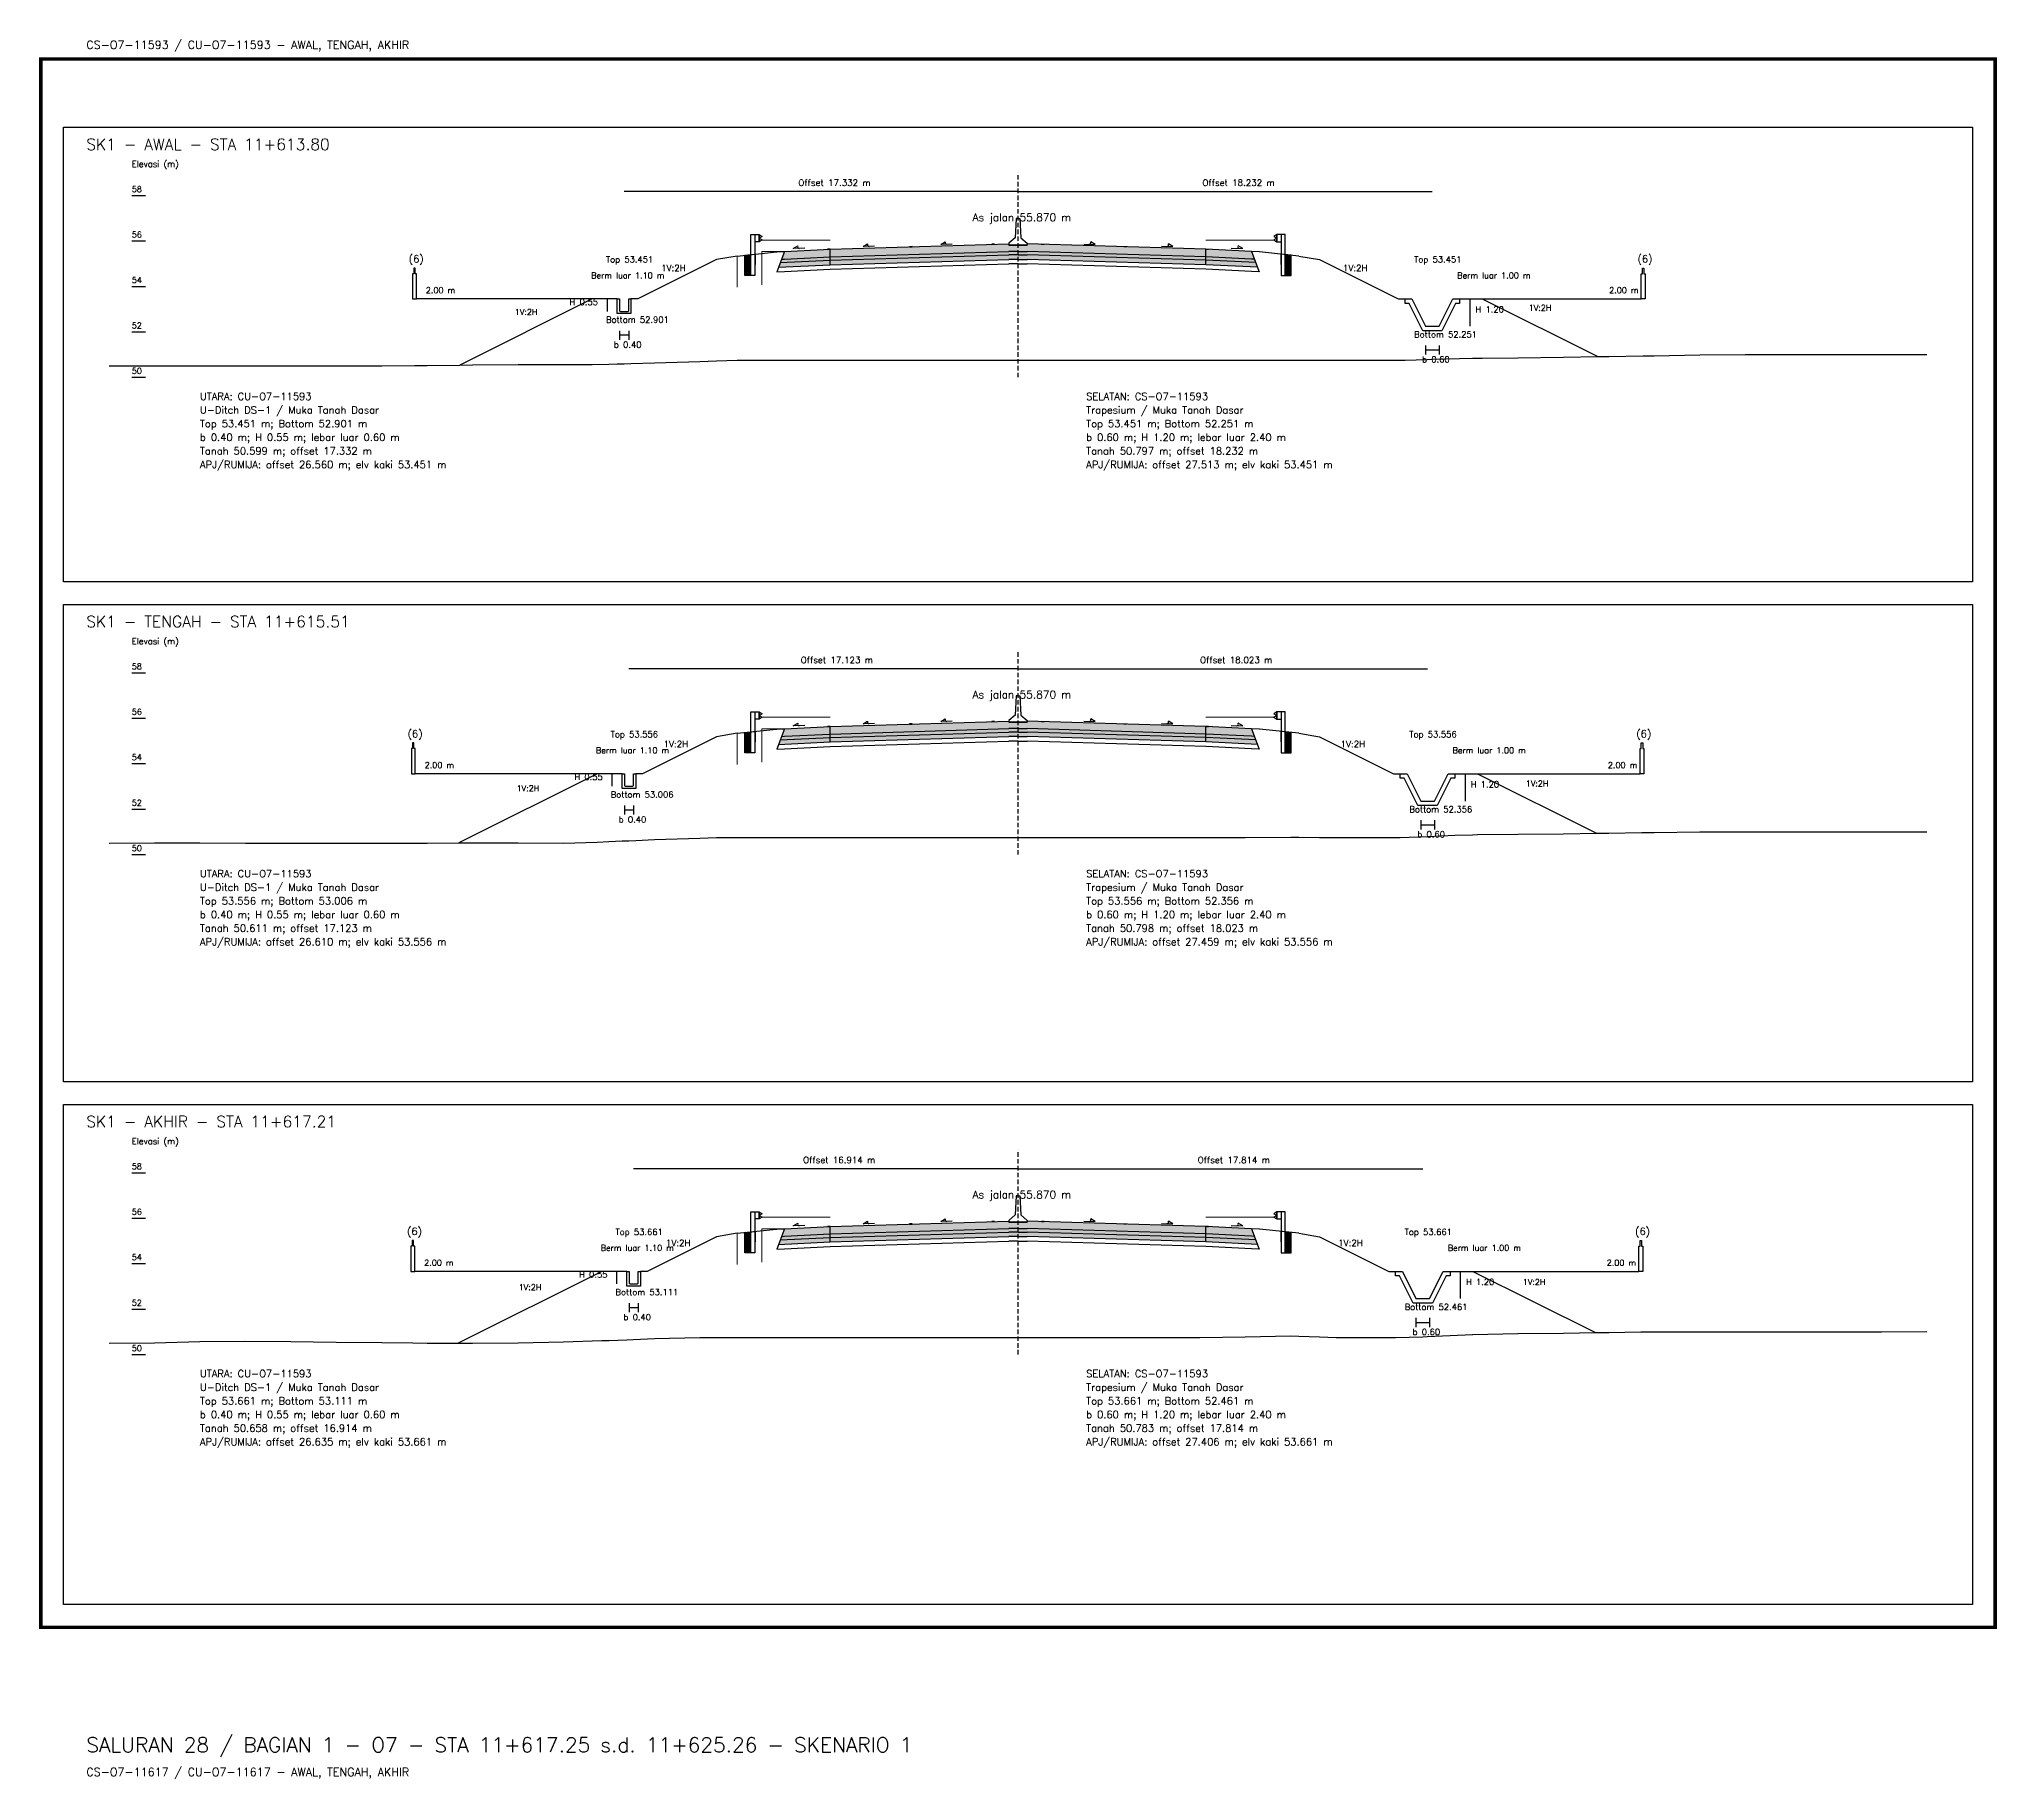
# Model space of a CAD drawing. Header units: metres. Extents: x -24715 to -24517, y 27498 to 30841.
# Drawn here: x -24710.6 to -24624.4, y 29082.4 to 29159 of the extents above; entities that cross this region are included whole.
import ezdxf

# ---------------------------------------------------------------- set-up
doc = ezdxf.new("R2010")
doc.units = ezdxf.units.M
doc.linetypes.add('PS_DASH', pattern=[0.3, 0.2, -0.1])
for name, color, linetype, lineweight in [('Dimensi', 230, 'Continuous', 20), ('GRS-ARSIR (HATCH)', 8, 'Continuous', 9), ('Guardrail', 20, 'Continuous', 30), ('HATCH - Beton ramping', 210, 'Continuous', 9), ('HATCH - LFA', 30, 'Continuous', 9), ('HATCH - Pavement', 50, 'Continuous', 9), ('Marka', 20, 'Continuous', 30), ('POT_ALL_GROUP', 2, 'Continuous', 70)]:
    doc.layers.add(name, color=color, linetype=linetype, lineweight=lineweight)
for name, color, linetype in [('POT_ALL_APJ', 2, 'Continuous'), ('POT_ALL_BORDER', 8, 'Continuous'), ('POT_ALL_CHANNEL1', 200, 'Continuous'), ('POT_ALL_DIM', 7, 'Continuous'), ('POT_ALL_GROUND', 1, 'Continuous'), ('POT_ALL_GUIDE', 8, 'Continuous'), ('POT_ALL_ROAD', 4, 'Continuous')]:
    doc.layers.add(name, color=color, linetype=linetype)
doc.styles.get("Standard").update_dxf_attribs({"font": 'simplex.shx'})

# ---------------------------------------------------------------- blocks, each defined once
blk = doc.blocks.new('JALAN_ASLI_TIPIKAL_2OKT_METER')
at = {"layer": 'Guardrail', "lineweight": 9}
h = blk.add_hatch(dxfattribs=at)
h.set_pattern_fill('JIS_LC_20', color=256, scale=0.002)
h.set_pattern_definition([(45, (-29.65569, -21.99233), (-0.02828427, 0.02828427), []), (45, (-29.65489, -21.99233), (-0.02828427, 0.02828427), [])])
h.paths.add_polyline_path([(-12.025, -1.394), (-11.753, -1.394), (-11.753, -0.471), (-12.018, -0.498)])
h = blk.add_hatch(dxfattribs=at)
h.set_pattern_fill('JIS_LC_20', color=256, scale=0.002)
h.set_pattern_definition([(45, (-29.40569, -21.99233), (-0.02828427, 0.02828427), []), (45, (-29.40489, -21.99233), (-0.02828427, 0.02828427), [])])
h.paths.add_polyline_path([(12.018, -0.498), (11.753, -0.471), (11.753, -1.394), (12.025, -1.394)])
at = {"layer": 'HATCH - Beton ramping'}
h = blk.add_hatch(dxfattribs=at)
h.set_pattern_fill('AR-CONC', color=256, scale=0.0005)
h.set_pattern_definition([(50, (-28.949556, -21.99233), (0.09109233, -0.00796954), [0.009525, -0.104775]), (355, (-28.94956, -21.99233), (-0.0176217, 0.09552842), [0.00762, -0.0838203]), (100.45144, (-28.941965, -21.992995), (0.07347062, 0.08755888), [0.008095, -0.08904512]), (46.1842, (-28.94956, -21.96693), (0.13553952, -0.02102116), [0.0142875, -0.1571625]), (96.63556, (-28.93826, -21.96868), (0.11870207, 0.12371306), [0.0121425, -0.1335678]), (351.18415, (-28.94956, -21.96693), (0.11870207, 0.12371306), [0.01143, -0.12572987]), (21, (-28.936856, -21.97328), (0.0758072, -0.0511326), [0.009525, -0.104775]), (326, (-28.93686, -21.97328), (0.03090101, 0.09209398), [0.00762, -0.08382]), (71.45144, (-28.93054, -21.97754), (0.1067082, 0.04096138), [0.008095, -0.08904497]), (37.5, (-28.949556, -21.99233), (0.001544302, 0.04227752), [0, -0.082804, 0, -0.08509, 0, -0.0841375]), (7.5, (-28.949556, -21.99233), (0.03340983, 0.05009029), [0, -0.048514, 0, -0.080899, 0, -0.0320675]), (327.5, (-28.977877, -21.99233), (0.067795298, -0.002864372), [0, -0.03175, 0, -0.09906, 0, -0.131445]), (317.5, (-28.990577, -21.99233), (0.07406459, 0.01271325), [0, -0.041275, 0, -0.065786, 0, -0.093345])])
h.paths.add_polyline_path([(-8.27, -0.566), (-10.401, -0.666), (-10.461, -0.826), (-8.27, -0.716)])
h.paths.add_polyline_path([(-0.4, -0.48), (0, -0.48), (0, -0.33), (-0.4, -0.33), (-8.27, -0.566), (-8.27, -0.716)])
h = blk.add_hatch(dxfattribs=at)
h.set_pattern_fill('AR-CONC', color=256, scale=0.0005)
h.set_pattern_definition([(50, (-28.699556, -21.99233), (0.09109233, -0.00796954), [0.009525, -0.104775]), (355, (-28.69956, -21.99233), (-0.01762171, 0.09552842), [0.00762, -0.0838203]), (100.45144, (-28.691965, -21.992995), (0.07347062, 0.08755888), [0.008095, -0.08904512]), (46.1842, (-28.69956, -21.96693), (0.13553952, -0.02102116), [0.0142875, -0.1571625]), (96.63556, (-28.68826, -21.96868), (0.11870207, 0.12371306), [0.0121425, -0.1335678]), (351.18415, (-28.69956, -21.96693), (0.11870207, 0.12371306), [0.01143, -0.12572987]), (21, (-28.686856, -21.97328), (0.0758072, -0.0511326), [0.009525, -0.104775]), (326, (-28.68686, -21.97328), (0.03090101, 0.09209398), [0.00762, -0.08382]), (71.45144, (-28.68054, -21.97754), (0.10670821, 0.04096138), [0.008095, -0.08904497]), (37.5, (-28.699556, -21.99233), (0.001544302, 0.04227752), [0, -0.082804, 0, -0.08509, 0, -0.0841375]), (7.5, (-28.699556, -21.99233), (0.03340983, 0.050090287), [0, -0.048514, 0, -0.080899, 0, -0.0320675]), (327.5, (-28.727877, -21.99233), (0.067795298, -0.002864372), [0, -0.03175, 0, -0.09906, 0, -0.131445]), (317.5, (-28.740577, -21.99233), (0.07406459, 0.012713246), [0, -0.041275, 0, -0.065786, 0, -0.093345])])
h.paths.add_polyline_path([(8.27, -0.566), (10.401, -0.666), (10.461, -0.826), (8.27, -0.716)])
h.paths.add_polyline_path([(0.4, -0.48), (0, -0.48), (0, -0.33), (0.4, -0.33), (8.27, -0.566), (8.27, -0.716)])
at = {"layer": 'HATCH - LFA'}
h = blk.add_hatch(dxfattribs=at)
h.set_pattern_fill('GRAVEL', color=256, scale=0.0075)
h.set_pattern_definition([(228.012788, (-28.812396, -21.801831), (-1.524, -1.7145), [0.0256291, -2.5372863]), (184.96974, (-28.829541, -21.820881), (2.2859999991, 0.1905000109), [0.04398035, -4.3540537]), (132.510447, (-28.873356, -21.824691), (1.9050000008, -2.0954999993), [0.0310111, -3.0701042]), (267.27369, (-28.947651, -21.872316), (0.1905000004, 3.81), [0.0400503, -3.9649828]), (292.833654, (-28.949556, -21.912321), (-0.9525, 2.286), [0.0392725, -3.8879856]), (357.27369, (-28.934316, -21.948516), (-3.81, 0.1905000004), [0.0400503, -3.9649828]), (37.69424, (-28.894311, -21.950421), (-2.4764999999, -1.9050000001), [0.0529645, -5.24348365]), (72.255328, (-28.852401, -21.918036), (1.3335000004, 4.1909999999), [0.050004, -4.95039425]), (121.429566, (-28.837161, -21.870411), (-1.5240000002, 2.4764999999), [0.040186, -3.9784159]), (175.23636, (-28.858116, -21.836121), (2.0955, -0.1905), [0.0458785, -2.2480453]), (222.397438, (-28.903836, -21.832311), (-2.2859999999, -2.0955000001), [0.05933084, -5.8737579]), (138.814075, (-28.759056, -21.874221), (-1.3335, 1.143), [0.0202503, -2.0047924]), (171.469234, (-28.774296, -21.860886), (2.4765, -0.3809999996), [0.03852615, -3.8140979]), (225, (-28.8124, -21.85517), (0, -0.1905), [0.0269407, -0.242467]), (203.19859, (-28.82573, -21.832311), (0.9525, 0.381), [0.0145081, -1.4362967]), (291.80141, (-28.839066, -21.838026), (-0.1905, 0.5715), [0.0205174, -1.0053565]), (30.96376, (-28.831446, -21.857076), (0.5715, 0.381), [0.033324, -1.0774724]), (161.56505, (-28.80287, -21.83993), (0.381, -0.1905), [0.0240965, -0.5783174]), (16.38954, (-28.949556, -21.838026), (1.905, 0.5715), [0.0337566, -3.341912]), (70.346176, (-28.917171, -21.828501), (-0.762, -2.0955), [0.0283199, -2.8036662]), (293.19859, (-28.80287, -21.801831), (-0.381, 0.9525), [0.029016, -1.4217888]), (343.61046, (-28.791441, -21.828501), (-1.905, 0.5715), [0.0337566, -3.341912]), (339.443955, (-28.949556, -21.956136), (-0.9525, 0.381), [0.0325526, -1.5950801]), (294.77514, (-28.919076, -21.967566), (-0.952500001, 2.0954999995), [0.0272754, -2.7002695]), (66.80141, (-28.800966, -21.992331), (0.381, 0.9525), [0.029016, -1.4217888]), (17.354025, (-28.789536, -21.965661), (-2.4765, -0.762), [0.0319337, -3.1614282]), (69.443955, (-28.89431, -21.992331), (-0.381, -0.9525), [0.0162763, -1.6113564]), (101.30993, (-28.812396, -21.99233), (-0.1905, 0.762), [0.0097136, -0.9616496]), (165.96376, (-28.8143, -21.982806), (0.5715, -0.1905), [0.0392725, -0.7461791]), (186.009006, (-28.852401, -21.973281), (1.905, 0.1905), [0.036395, -3.6031024]), (303.69007, (-28.831446, -21.87422), (-0.1905, 0.381), [0.0274743, -0.6593832]), (353.157227, (-28.816206, -21.897081), (3.2385, -0.3809999998), [0.0479668, -4.7487007]), (60.945396, (-28.76858, -21.902796), (-0.762, -1.3335), [0.0196131, -1.9417044]), (90, (-28.75906, -21.88565), (-0.1905, 0.1905), [0.01143, -0.17907]), (120.256437, (-28.856211, -21.967566), (0.762, -1.3335), [0.026465, -2.6200456]), (48.012787, (-28.869546, -21.944706), (1.524, 1.7145), [0.0512582, -2.5116572]), (0, (-28.83526, -21.9066), (0.1905, 0.1905), [0.04953, -0.14097]), (325.304846, (-28.785726, -21.906606), (1.9050000007, -1.333499999), [0.0301207, -2.9819488]), (254.0546, (-28.76096, -21.92375), (-0.1905, -0.762), [0.0277372, -1.3591238]), (207.645975, (-28.768581, -21.950421), (-3.6195000001, -1.9049999997), [0.0451609, -4.4709348]), (175.426079, (-28.808586, -21.971376), (-2.4765, 0.1905), [0.0477772, -4.7299385])])
h.paths.add_polyline_path([(-8.27, -0.716), (-10.461, -0.826), (-10.54, -1.03), (-8.27, -0.916)])
h.paths.add_polyline_path([(-0.4, -0.68), (0, -0.68), (0, -0.48), (-0.4, -0.48), (-8.27, -0.716), (-8.27, -0.916)])
h = blk.add_hatch(dxfattribs=at)
h.set_pattern_fill('GRAVEL', color=256, scale=0.0075)
h.set_pattern_definition([(228.012788, (-28.562396, -21.801831), (-1.524, -1.7145), [0.0256291, -2.5372863]), (184.96974, (-28.579541, -21.820881), (2.2859999991, 0.1905000109), [0.04398035, -4.3540537]), (132.510447, (-28.623356, -21.824691), (1.9050000008, -2.0954999993), [0.0310111, -3.0701042]), (267.27369, (-28.697651, -21.872316), (0.1905000004, 3.81), [0.04005034, -3.9649828]), (292.833654, (-28.699556, -21.912321), (-0.9525, 2.286), [0.0392725, -3.8879856]), (357.27369, (-28.684316, -21.948516), (-3.81, 0.1905000004), [0.04005034, -3.9649828]), (37.69424, (-28.644311, -21.950421), (-2.4764999999, -1.9050000001), [0.0529645, -5.24348365]), (72.255328, (-28.602401, -21.918036), (1.3335000004, 4.1909999999), [0.050004, -4.95039425]), (121.429566, (-28.587161, -21.870411), (-1.5240000002, 2.4764999999), [0.040186, -3.9784159]), (175.23636, (-28.608116, -21.836121), (2.0955, -0.1905000003), [0.0458785, -2.2480453]), (222.397438, (-28.653836, -21.832311), (-2.2859999999, -2.0955000001), [0.05933084, -5.87375794]), (138.814075, (-28.509056, -21.874221), (-1.3335, 1.143), [0.02025034, -2.0047924]), (171.469234, (-28.524296, -21.860886), (2.4765, -0.3809999996), [0.03852615, -3.8140979]), (225, (-28.5624, -21.85517), (0, -0.1905), [0.0269407, -0.242467]), (203.19859, (-28.57573, -21.832311), (0.9525, 0.381), [0.0145081, -1.4362967]), (291.80141, (-28.589066, -21.838026), (-0.1905, 0.5715), [0.0205174, -1.0053565]), (30.96376, (-28.581446, -21.857076), (0.5715, 0.381), [0.033324, -1.0774724]), (161.56505, (-28.55287, -21.83993), (0.381, -0.1905), [0.0240965, -0.57831736]), (16.38954, (-28.699556, -21.838026), (1.905, 0.5715), [0.0337566, -3.341912]), (70.346176, (-28.667171, -21.828501), (-0.762, -2.0955), [0.0283199, -2.8036662]), (293.19859, (-28.55287, -21.801831), (-0.381, 0.9525), [0.029016, -1.4217888]), (343.61046, (-28.541441, -21.828501), (-1.905, 0.5714999999), [0.0337566, -3.341912]), (339.443955, (-28.699556, -21.956136), (-0.9525, 0.381), [0.03255264, -1.5950801]), (294.77514, (-28.669076, -21.967566), (-0.952500001, 2.0954999995), [0.0272754, -2.7002695]), (66.80141, (-28.550966, -21.992331), (0.381, 0.9525), [0.029016, -1.4217888]), (17.354025, (-28.539536, -21.965661), (-2.4765, -0.7620000002), [0.0319337, -3.1614282]), (69.443955, (-28.64431, -21.992331), (-0.381, -0.9525), [0.0162763, -1.6113564]), (101.30993, (-28.562396, -21.99233), (-0.1905, 0.762), [0.0097136, -0.9616496]), (165.96376, (-28.5643, -21.982806), (0.5715, -0.1905), [0.0392725, -0.7461791]), (186.009006, (-28.602401, -21.973281), (1.905, 0.1905), [0.036395, -3.6031024]), (303.69007, (-28.581446, -21.87422), (-0.1905, 0.381), [0.0274743, -0.6593832]), (353.157227, (-28.566206, -21.897081), (3.2385, -0.3809999998), [0.04796676, -4.7487007]), (60.945396, (-28.51858, -21.902796), (-0.762, -1.3335), [0.0196131, -1.9417044]), (90, (-28.50906, -21.88565), (-0.1905, 0.1905), [0.01143, -0.17907]), (120.256437, (-28.606211, -21.967566), (0.762, -1.3335), [0.026465, -2.62004556]), (48.012787, (-28.619546, -21.944706), (1.524, 1.7145), [0.0512582, -2.5116572]), (0, (-28.58526, -21.9066), (0.1905, 0.1905), [0.04953, -0.14097]), (325.304846, (-28.535726, -21.906606), (1.9050000007, -1.333499999), [0.0301207, -2.98194875]), (254.054604, (-28.51096, -21.92375), (-0.1905, -0.762), [0.0277372, -1.35912375]), (207.645975, (-28.518581, -21.950421), (-3.6195000001, -1.9049999997), [0.0451609, -4.4709348]), (175.426079, (-28.558586, -21.971376), (-2.4765, 0.1905), [0.0477772, -4.7299385])])
h.paths.add_polyline_path([(8.27, -0.716), (10.461, -0.826), (10.54, -1.03), (8.27, -0.916)])
h.paths.add_polyline_path([(0.4, -0.68), (0, -0.68), (0, -0.48), (0.4, -0.48), (8.27, -0.716), (8.27, -0.916)])
at = {"layer": 'HATCH - Pavement'}
h = blk.add_hatch(dxfattribs=at)
h.set_pattern_fill('AR-CONC', color=256, scale=0.001)
h.set_pattern_definition([(50, (-89.43046, -52.62889), (0.18218467, -0.01593909), [0.01905, -0.20955]), (355, (-89.43046, -52.6289), (-0.03524342, 0.19105685), [0.01524, -0.1676406]), (100.45144, (-89.41528, -52.63022), (0.14694125, 0.17511775), [0.01619, -0.17809024]), (46.1842, (-89.43046, -52.5781), (0.27107904, -0.04204233), [0.028575, -0.314325]), (96.63556, (-89.40787, -52.5816), (0.23740413, 0.2474261), [0.024285, -0.2671356]), (351.18415, (-89.43046, -52.5781), (0.2374041, 0.2474261), [0.02286, -0.2514597]), (21, (-89.40506, -52.59079), (0.1516144, -0.1022652), [0.01905, -0.20955]), (326, (-89.40506, -52.5908), (0.06180203, 0.18418797), [0.01524, -0.16764]), (71.45144, (-89.39243, -52.59931), (0.21341642, 0.08192277), [0.01619, -0.17808994]), (37.5, (-89.43046, -52.62889), (0.003088603, 0.08455504), [0, -0.165608, 0, -0.17018, 0, -0.168275]), (7.5, (-89.43046, -52.62889), (0.06681966, 0.100180575), [0, -0.097028, 0, -0.161798, 0, -0.064135]), (327.5, (-89.4871, -52.62889), (0.135590595, -0.005728744), [0, -0.0635, 0, -0.19812, 0, -0.26289]), (317.5, (-89.5125, -52.62889), (0.14812918, 0.02542649), [0, -0.08255, 0, -0.131572, 0, -0.18669])])
h.paths.add_polyline_path([(-8.27, -0.236), (-10.27, -0.336), (-10.401, -0.673), (-10.27, -0.666), (-8.27, -0.566)])
h.paths.add_polyline_path([(-0.4, -0.33), (0, -0.33), (0, 0), (-0.4, 0), (-8.27, -0.236), (-8.27, -0.566)])
h = blk.add_hatch(dxfattribs=at)
h.set_pattern_fill('AR-CONC', color=256, scale=0.001)
h.set_pattern_definition([(50, (-89.18046, -52.62889), (0.18218467, -0.01593909), [0.01905, -0.20955]), (355, (-89.18046, -52.6289), (-0.03524342, 0.19105685), [0.01524, -0.16764058]), (100.45144, (-89.16528, -52.63022), (0.14694125, 0.17511775), [0.01619, -0.17809024]), (46.1842, (-89.18046, -52.5781), (0.27107904, -0.04204233), [0.028575, -0.314325]), (96.63556, (-89.15787, -52.5816), (0.23740413, 0.2474261), [0.024285, -0.2671356]), (351.18415, (-89.18046, -52.5781), (0.2374041, 0.2474261), [0.02286, -0.2514597]), (21, (-89.15506, -52.59079), (0.1516144, -0.1022652), [0.01905, -0.20955]), (326, (-89.15506, -52.5908), (0.06180203, 0.18418797), [0.01524, -0.16764]), (71.45144, (-89.14243, -52.59931), (0.21341642, 0.08192277), [0.01619, -0.17808994]), (37.5, (-89.18046, -52.62889), (0.003088603, 0.08455504), [0, -0.165608, 0, -0.17018, 0, -0.168275]), (7.5, (-89.18046, -52.62889), (0.06681966, 0.100180575), [0, -0.097028, 0, -0.161798, 0, -0.064135]), (327.5, (-89.2371, -52.62889), (0.135590595, -0.005728744), [0, -0.0635, 0, -0.19812, 0, -0.26289]), (317.5, (-89.2625, -52.62889), (0.14812918, 0.02542649), [0, -0.08255, 0, -0.131572, 0, -0.18669])])
h.paths.add_polyline_path([(8.27, -0.236), (10.27, -0.336), (10.401, -0.673), (10.27, -0.666), (8.27, -0.566)])
h.paths.add_polyline_path([(0.4, -0.33), (0, -0.33), (0, 0), (0.4, 0), (8.27, -0.236), (8.27, -0.566)])
at = {"layer": 'Marka'}
h = blk.add_hatch(color=256, dxfattribs=at)
h.dxf.hatch_style = 1
h.paths.add_polyline_path([(-8.27, -0.23), (-8.39, -0.236), (-8.39, -0.242), (-8.27, -0.236)])
h.paths.add_polyline_path([(-4.65, -0.122), (-4.77, -0.125), (-4.77, -0.131), (-4.65, -0.128)])
h.paths.add_polyline_path([(-1.03, -0.019), (-1.03, -0.013), (-1.15, -0.017), (-1.15, -0.023)])
h = blk.add_hatch(color=256, dxfattribs=at)
h.dxf.hatch_style = 1
h.paths.add_polyline_path([(8.27, -0.23), (8.39, -0.236), (8.39, -0.242), (8.27, -0.236)])
h.paths.add_polyline_path([(4.65, -0.122), (4.77, -0.125), (4.77, -0.131), (4.65, -0.128)])
h.paths.add_polyline_path([(1.03, -0.019), (1.03, -0.013), (1.15, -0.017), (1.15, -0.023)])
for p, q in [((-8.27, -0.236), (-0.4, 0)), ((8.27, -0.236), (0.4, 0)), ((-12.353, -0.533), (-10.622, -0.354)), ((-10.27, -0.336), (-10.62, -1.234)), ((-10.62, -0.354), (-10.27, -0.336)), ((-10.461, -0.826), (-8.27, -0.716)), ((-10.401, -0.673), (-10.27, -0.666)), ((-10.27, -0.336), (-8.27, -0.236)), ((-10.27, -0.666), (-8.27, -0.566)), ((-8.27, -0.916), (-8.27, -0.236)), ((-8.27, -0.566), (-0.4, -0.33)), ((-8.27, -0.716), (-0.4, -0.48)), ((-8.27, -0.916), (-0.4, -0.68)), ((0, -0.05), (-0.4, -0.05)), ((0, -0.33), (-0.4, -0.33)), ((0, -0.48), (-0.4, -0.48)), ((0, -0.68), (-0.4, -0.68)), ((0, -0.05), (0.4, -0.05)), ((0, -0.33), (0.4, -0.33)), ((0, -0.48), (0.4, -0.48)), ((0, -0.68), (0.4, -0.68)), ((8.27, -0.566), (0.4, -0.33)), ((8.27, -0.716), (0.4, -0.48)), ((8.27, -0.916), (0.4, -0.68)), ((8.27, -0.916), (8.27, -0.236)), ((10.27, -0.336), (8.27, -0.236)), ((10.27, -0.666), (8.27, -0.566)), ((10.461, -0.826), (8.27, -0.716)), ((10.27, -0.336), (10.62, -1.234)), ((10.62, -0.354), (10.27, -0.336)), ((10.401, -0.673), (10.27, -0.666)), ((12.353, -0.533), (10.622, -0.354)), ((-10.62, -1.234), (-10.27, -1.216)), ((-10.54, -1.03), (-8.27, -0.916)), ((-10.27, -1.216), (-8.27, -1.116)), ((-8.27, -1.116), (-0.4, -0.88)), ((0, -0.88), (-0.4, -0.88)), ((0, -0.88), (0.4, -0.88)), ((8.27, -1.116), (0.4, -0.88)), ((10.54, -1.03), (8.27, -0.916)), ((10.27, -1.216), (8.27, -1.116)), ((10.62, -1.234), (10.27, -1.216))]:
    blk.add_line(p, q)
for points in [[(0, 1.11), (-0.075, 1.11), (-0.125, 0.27), (-0.4, 0.03), (-0.4, -0.05), (0, -0.05)], [(0, 1.11), (0.075, 1.11), (0.125, 0.27), (0.4, 0.03), (0.4, -0.05), (0, -0.05)], [(-6.818, -0.116), (-6.616, 0)], [(-3.401, -0.02), (-3.199, 0.096)], [(3.401, -0.02), (3.199, 0.096)], [(6.818, -0.116), (6.616, 0)], [(-9.887, -0.208), (-9.686, -0.092)], [(-9.387, -0.193), (-9.887, -0.208)], [(-6.318, -0.101), (-6.818, -0.116)], [(-2.901, -0.005), (-3.401, -0.02)], [(2.901, -0.005), (3.401, -0.02)], [(6.318, -0.101), (6.818, -0.116)], [(9.387, -0.193), (9.887, -0.208)], [(9.887, -0.208), (9.686, -0.092)]]:
    blk.add_lwpolyline(points)
for centre, start, end in [((-6.556, -0.037), 148.28164, 271.71836), ((-3.139, 0.059), 148.28164, 271.71836), ((3.139, 0.059), 268.28164, 31.71836), ((6.556, -0.037), 268.28164, 31.71836), ((-9.625, -0.129), 148.28164, 271.71836), ((9.625, -0.129), 268.28164, 31.71836)]:
    blk.add_arc(centre, 0.0711, start, end)
at = {"layer": 'Dimensi'}
for p, q in [((-8.27, 0.168), (-11.27, 0.168)), ((8.27, 0.168), (11.27, 0.168))]:
    blk.add_line(p, q, dxfattribs=at)
at = {"layer": 'GRS-ARSIR (HATCH)'}
for p, q in [((-12.353, -0.533), (-12.353, -1.909)), ((-11.27, -0.336), (-11.27, -1.803)), ((-10.27, -0.336), (-11.27, -0.336))]:
    blk.add_line(p, q, dxfattribs=at)
at = {"layer": 'Guardrail'}
for points in [[(-11.753, -1.394), (-11.753, 0.406), (-11.575, 0.406), (-11.575, -1.394), (-11.753, -1.394)], [(-11.575, 0.406), (-11.397, 0.406), (-11.397, 0.094), (-11.575, 0.094)], [(-11.397, 0.25), (-11.397, 0.406), (-11.262, 0.328), (-11.397, 0.25)], [(-11.397, 0.094), (-11.397, 0.25), (-11.262, 0.172), (-11.397, 0.094)], [(11.397, 0.25), (11.397, 0.406), (11.262, 0.328), (11.397, 0.25)], [(11.397, 0.094), (11.397, 0.25), (11.262, 0.172), (11.397, 0.094)], [(11.575, 0.406), (11.397, 0.406), (11.397, 0.094), (11.575, 0.094)], [(11.753, -1.394), (11.753, 0.406), (11.575, 0.406), (11.575, -1.394), (11.753, -1.394)], [(-11.575, -1.394), (-12.025, -1.394), (-12.018, -0.498), (-11.568, -0.453), (-11.575, -1.394)], [(11.575, -1.394), (12.025, -1.394), (12.018, -0.498), (11.568, -0.453), (11.575, -1.394)]]:
    blk.add_lwpolyline(points, dxfattribs=at)
at = {"layer": 'Marka'}
for points in [[(-8.39, -0.242), (-8.27, -0.236), (-8.27, -0.23), (-8.39, -0.236), (-8.39, -0.242)], [(8.39, -0.242), (8.27, -0.236), (8.27, -0.23), (8.39, -0.236), (8.39, -0.242)]]:
    blk.add_lwpolyline(points, dxfattribs=at)
for points in [[(-4.65, -0.122), (-4.77, -0.125), (-4.77, -0.131), (-4.65, -0.128)], [(-1.03, -0.013), (-1.15, -0.017), (-1.15, -0.023), (-1.03, -0.019)], [(1.03, -0.013), (1.15, -0.017), (1.15, -0.023), (1.03, -0.019)], [(4.65, -0.122), (4.77, -0.125), (4.77, -0.131), (4.65, -0.128)]]:
    blk.add_lwpolyline(points, close=True, dxfattribs=at)

msp = doc.modelspace()

# ---------------------------------------------------------------- linework, layer by layer
at = {"layer": 'POT_ALL_APJ', "linetype": 'Continuous'}
for points in [[(-24694.16657, 29148.65813), (-24694.16657, 29147.55372), (-24693.99657, 29147.55372), (-24693.99657, 29148.65813), (-24694.05157, 29148.65813), (-24694.05157, 29148.90813), (-24694.08157, 29148.90813), (-24694.11157, 29148.90813), (-24694.11157, 29148.65813), (-24694.16657, 29148.65813)], [(-24639.92353, 29148.65813), (-24639.92353, 29147.55372), (-24640.09353, 29147.55372), (-24640.09353, 29148.65813), (-24640.03853, 29148.65813), (-24640.03853, 29148.90813), (-24640.00853, 29148.90813), (-24639.97853, 29148.90813), (-24639.97853, 29148.65813), (-24639.92353, 29148.65813)], [(-24686.25356, 29147.55372), (-24693.99657, 29147.55372)], [(-24647.08873, 29147.55372), (-24640.09353, 29147.55372)], [(-24694.21626, 29127.7628), (-24694.21626, 29126.65839), (-24694.04626, 29126.65839), (-24694.04626, 29127.7628), (-24694.10126, 29127.7628), (-24694.10126, 29128.0128), (-24694.13126, 29128.0128), (-24694.16126, 29128.0128), (-24694.16126, 29127.7628), (-24694.21626, 29127.7628)], [(-24639.97687, 29127.7628), (-24639.97687, 29126.65839), (-24640.14687, 29126.65839), (-24640.14687, 29127.7628), (-24640.09187, 29127.7628), (-24640.09187, 29128.0128), (-24640.06187, 29128.0128), (-24640.03187, 29128.0128), (-24640.03187, 29127.7628), (-24639.97687, 29127.7628)], [(-24686.04422, 29126.65839), (-24694.04626, 29126.65839)], [(-24647.29807, 29126.65839), (-24640.14687, 29126.65839)], [(-24694.24129, 29105.86747), (-24694.24129, 29104.76306), (-24694.07129, 29104.76306), (-24694.07129, 29105.86747), (-24694.12629, 29105.86747), (-24694.12629, 29106.11747), (-24694.15629, 29106.11747), (-24694.18629, 29106.11747), (-24694.18629, 29105.86747), (-24694.24129, 29105.86747)], [(-24640.02996, 29105.86747), (-24640.02996, 29104.76306), (-24640.19996, 29104.76306), (-24640.19996, 29105.86747), (-24640.14496, 29105.86747), (-24640.14496, 29106.11747), (-24640.11496, 29106.11747), (-24640.08496, 29106.11747), (-24640.08496, 29105.86747), (-24640.02996, 29105.86747)], [(-24685.83488, 29104.76306), (-24694.07129, 29104.76306)], [(-24647.50742, 29104.76306), (-24640.19996, 29104.76306)]]:
    msp.add_lwpolyline(points, dxfattribs=at)
at = {"layer": 'POT_ALL_BORDER', "linetype": 'Continuous'}
for points in [[(-24709.52115, 29155.10229), (-24625.52115, 29155.10229), (-24625.52115, 29135.10229), (-24709.52115, 29135.10229), (-24709.52115, 29155.10229)], [(-24709.52115, 29134.10229), (-24625.52115, 29134.10229), (-24625.52115, 29113.10229), (-24709.52115, 29113.10229), (-24709.52115, 29134.10229)], [(-24709.52115, 29112.10229), (-24625.52115, 29112.10229), (-24625.52115, 29090.10229), (-24709.52115, 29090.10229), (-24709.52115, 29112.10229)]]:
    msp.add_lwpolyline(points, dxfattribs=at)
at = {"layer": 'POT_ALL_CHANNEL1', "linetype": 'Continuous'}
for points in [[(-24684.65356, 29147.55372), (-24684.55356, 29147.55372), (-24684.55356, 29146.90372), (-24685.15356, 29146.90372), (-24685.15356, 29147.55372), (-24685.05356, 29147.55372), (-24685.05356, 29147.03372), (-24685.02356, 29147.00372), (-24684.68356, 29147.00372), (-24684.65356, 29147.03372), (-24684.65356, 29147.55372)], [(-24650.48873, 29147.55372), (-24650.18873, 29147.55372), (-24649.58873, 29146.35372), (-24648.98873, 29146.35372), (-24648.38873, 29147.55372), (-24648.08873, 29147.55372), (-24648.08873, 29147.35372), (-24648.26513, 29147.35372), (-24648.86513, 29146.15372), (-24649.71234, 29146.15372), (-24650.31234, 29147.35372), (-24650.48873, 29147.35372), (-24650.48873, 29147.55372)], [(-24684.44422, 29126.65839), (-24684.34422, 29126.65839), (-24684.34422, 29126.00839), (-24684.94422, 29126.00839), (-24684.94422, 29126.65839), (-24684.84422, 29126.65839), (-24684.84422, 29126.13839), (-24684.81422, 29126.10839), (-24684.47422, 29126.10839), (-24684.44422, 29126.13839), (-24684.44422, 29126.65839)], [(-24650.69807, 29126.65839), (-24650.39807, 29126.65839), (-24649.79807, 29125.45839), (-24649.19807, 29125.45839), (-24648.59807, 29126.65839), (-24648.29807, 29126.65839), (-24648.29807, 29126.45839), (-24648.47447, 29126.45839), (-24649.07447, 29125.25839), (-24649.92168, 29125.25839), (-24650.52168, 29126.45839), (-24650.69807, 29126.45839), (-24650.69807, 29126.65839)], [(-24684.23488, 29104.76306), (-24684.13488, 29104.76306), (-24684.13488, 29104.11306), (-24684.73488, 29104.11306), (-24684.73488, 29104.76306), (-24684.63488, 29104.76306), (-24684.63488, 29104.24306), (-24684.60488, 29104.21306), (-24684.26488, 29104.21306), (-24684.23488, 29104.24306), (-24684.23488, 29104.76306)], [(-24650.90742, 29104.76306), (-24650.60742, 29104.76306), (-24650.00742, 29103.56306), (-24649.40742, 29103.56306), (-24648.80742, 29104.76306), (-24648.50742, 29104.76306), (-24648.50742, 29104.56306), (-24648.68381, 29104.56306), (-24649.28381, 29103.36306), (-24650.13102, 29103.36306), (-24650.73102, 29104.56306), (-24650.90742, 29104.56306), (-24650.90742, 29104.76306)]]:
    msp.add_lwpolyline(points, dxfattribs=at)
at = {"layer": 'POT_ALL_DIM', "linetype": 'Continuous'}
for points in [[(-24667.52115, 29152.27229), (-24684.85356, 29152.27229)], [(-24667.52115, 29152.27229), (-24649.28873, 29152.27229)], [(-24685.60356, 29147.55372), (-24685.60356, 29147.00372)], [(-24647.63873, 29147.55372), (-24647.63873, 29146.35372)], [(-24685.05356, 29146.15372), (-24685.05356, 29145.75372)], [(-24684.65356, 29145.95372), (-24685.05356, 29145.95372)], [(-24684.65356, 29146.15372), (-24684.65356, 29145.75372)], [(-24649.58873, 29145.50372), (-24649.58873, 29145.10372)], [(-24648.98873, 29145.50372), (-24648.98873, 29145.10372)], [(-24649.58873, 29145.30372), (-24648.98873, 29145.30372)], [(-24667.52115, 29131.27229), (-24684.64422, 29131.27229)], [(-24667.52115, 29131.27229), (-24649.49807, 29131.27229)], [(-24685.39422, 29126.65839), (-24685.39422, 29126.10839)], [(-24647.84807, 29126.65839), (-24647.84807, 29125.45839)], [(-24684.84422, 29125.25839), (-24684.84422, 29124.85839)], [(-24684.44422, 29125.05839), (-24684.84422, 29125.05839)], [(-24684.44422, 29125.25839), (-24684.44422, 29124.85839)], [(-24649.79807, 29124.60839), (-24649.79807, 29124.20839)], [(-24649.79807, 29124.40839), (-24649.19807, 29124.40839)], [(-24649.19807, 29124.60839), (-24649.19807, 29124.20839)], [(-24667.52115, 29109.27229), (-24684.43488, 29109.27229)], [(-24667.52115, 29109.27229), (-24649.70742, 29109.27229)], [(-24685.18488, 29104.76306), (-24685.18488, 29104.21306)], [(-24648.05742, 29104.76306), (-24648.05742, 29103.56306)], [(-24684.63488, 29103.36306), (-24684.63488, 29102.96306)], [(-24684.23488, 29103.36306), (-24684.23488, 29102.96306)], [(-24684.23488, 29103.16306), (-24684.63488, 29103.16306)], [(-24650.00742, 29102.71306), (-24650.00742, 29102.31306)], [(-24650.00742, 29102.51306), (-24649.40742, 29102.51306)], [(-24649.40742, 29102.71306), (-24649.40742, 29102.31306)]]:
    msp.add_lwpolyline(points, dxfattribs=at)
at = {"layer": 'POT_ALL_GROUND', "linetype": 'Continuous'}
for points in [[(-24707.52115, 29144.6023), (-24705.52115, 29144.60231), (-24703.52115, 29144.60237), (-24701.52115, 29144.60243), (-24699.52115, 29144.60246), (-24697.52115, 29144.60243), (-24695.52115, 29144.60582), (-24694.08157, 29144.61639), (-24693.52115, 29144.62278), (-24692.08157, 29144.63967), (-24691.52115, 29144.64625), (-24689.52115, 29144.66548), (-24687.52115, 29144.66578), (-24686.25356, 29144.67061), (-24685.52115, 29144.68644), (-24685.15356, 29144.69488), (-24684.85356, 29144.70177), (-24684.55356, 29144.70865), (-24683.52115, 29144.73236), (-24681.52115, 29144.79648), (-24680.79106, 29144.82156), (-24679.87442, 29144.85192), (-24679.52115, 29144.85187), (-24677.52115, 29144.85187), (-24675.52115, 29144.85183), (-24673.52115, 29144.85176), (-24671.52115, 29144.85166), (-24669.52115, 29144.85162), (-24667.52115, 29144.85167), (-24665.52115, 29144.85173), (-24663.52115, 29144.85185), (-24661.52115, 29144.85219), (-24659.52115, 29144.85266), (-24657.52115, 29144.85294), (-24655.52115, 29144.85295), (-24655.16787, 29144.8529), (-24654.25123, 29144.85283), (-24653.52115, 29144.85278), (-24651.52115, 29144.85265), (-24650.48873, 29144.8555), (-24649.52115, 29144.89046), (-24649.28873, 29144.8995), (-24648.08873, 29144.93638), (-24647.52115, 29144.94212), (-24647.08873, 29144.94523), (-24645.52115, 29144.9633), (-24643.52115, 29144.99198), (-24642.00853, 29145.01366), (-24641.52115, 29145.02065), (-24640.00853, 29145.04234), (-24639.52115, 29145.04932), (-24637.52115, 29145.08766), (-24635.52115, 29145.10225), (-24633.52115, 29145.10223), (-24631.52115, 29145.10226), (-24629.52115, 29145.1022), (-24627.52115, 29145.10213)], [(-24707.52115, 29123.60229), (-24705.52115, 29123.62199), (-24703.52115, 29123.6243), (-24701.52115, 29123.61011), (-24699.52115, 29123.60242), (-24697.52115, 29123.60241), (-24695.52115, 29123.60237), (-24694.13126, 29123.60235), (-24693.52115, 29123.60234), (-24692.13126, 29123.61482), (-24691.52115, 29123.62197), (-24689.52115, 29123.61599), (-24687.52115, 29123.60568), (-24686.04422, 29123.64831), (-24685.52115, 29123.67242), (-24684.94422, 29123.69901), (-24684.64422, 29123.71284), (-24684.34422, 29123.72667), (-24683.52115, 29123.76461), (-24681.52115, 29123.82974), (-24680.79106, 29123.8507), (-24679.87442, 29123.85202), (-24679.52115, 29123.85201), (-24677.52115, 29123.852), (-24675.52115, 29123.85197), (-24673.52115, 29123.85189), (-24671.52115, 29123.85181), (-24669.52115, 29123.85182), (-24667.52115, 29123.85185), (-24665.52115, 29123.85186), (-24663.52115, 29123.85189), (-24661.52115, 29123.85213), (-24659.52115, 29123.85256), (-24657.52115, 29123.85278), (-24655.52115, 29123.87398), (-24655.16787, 29123.86219), (-24654.25123, 29123.85273), (-24653.52115, 29123.85266), (-24651.52115, 29123.8525), (-24650.69807, 29123.85248), (-24649.52115, 29123.89872), (-24649.49807, 29123.89985), (-24648.29807, 29123.94881), (-24647.52115, 29123.97636), (-24647.29807, 29123.98048), (-24645.52115, 29123.99448), (-24643.52115, 29124.01933), (-24642.06187, 29124.04025), (-24641.52115, 29124.04801), (-24640.06187, 29124.06893), (-24639.52115, 29124.07668), (-24637.52115, 29124.10221), (-24635.52115, 29124.10219), (-24633.52115, 29124.10218), (-24631.52115, 29124.10214), (-24629.52115, 29124.10214), (-24627.52115, 29124.10217)], [(-24707.52115, 29101.60229), (-24705.52115, 29101.62273), (-24703.52115, 29101.6754), (-24701.52115, 29101.68534), (-24699.52115, 29101.67103), (-24697.52115, 29101.65231), (-24695.52115, 29101.62978), (-24694.15629, 29101.6144), (-24693.52115, 29101.60725), (-24692.15629, 29101.6023), (-24691.52115, 29101.60229), (-24689.52115, 29101.61062), (-24687.52115, 29101.66631), (-24685.83488, 29101.71327), (-24685.52115, 29101.72201), (-24684.73488, 29101.74642), (-24684.43488, 29101.76025), (-24684.13488, 29101.77408), (-24683.52115, 29101.80237), (-24681.52115, 29101.85218), (-24680.79106, 29101.85217), (-24679.87442, 29101.85216), (-24679.52115, 29101.85216), (-24677.52115, 29101.85214), (-24675.52115, 29101.85211), (-24673.52115, 29101.85203), (-24671.52115, 29101.85198), (-24669.52115, 29101.85199), (-24667.52115, 29101.85201), (-24665.52115, 29101.85198), (-24663.52115, 29101.852), (-24661.52115, 29101.85211), (-24659.52115, 29101.85246), (-24657.52115, 29101.88605), (-24655.52115, 29101.92038), (-24655.16787, 29101.90859), (-24654.25123, 29101.87799), (-24653.52115, 29101.85363), (-24651.52115, 29101.85233), (-24650.90742, 29101.85233), (-24649.70742, 29101.88498), (-24649.52115, 29101.89413), (-24648.50742, 29101.94392), (-24647.52115, 29101.9898), (-24647.50742, 29101.99034), (-24645.52115, 29102.03242), (-24643.52115, 29102.04684), (-24642.11496, 29102.06685), (-24641.52115, 29102.07536), (-24640.11496, 29102.09506), (-24639.52115, 29102.10225), (-24637.52115, 29102.10224), (-24635.52115, 29102.10226), (-24633.52115, 29102.10227), (-24631.52115, 29102.10227), (-24629.52115, 29102.10229), (-24627.52115, 29102.10973)]]:
    msp.add_lwpolyline(points, dxfattribs=at)
at = {"layer": 'POT_ALL_GROUP', "linetype": 'Continuous', "lineweight": 70, "const_width": 0.15}
msp.add_lwpolyline([(-24710.52115, 29158.10229), (-24624.52115, 29158.10229), (-24624.52115, 29089.10229), (-24710.52115, 29089.10229), (-24710.52115, 29158.10229)], dxfattribs=at)
at = {"layer": 'POT_ALL_GUIDE', "linetype": 'PS_DASH'}
for points in [[(-24667.52115, 29144.10229), (-24667.52115, 29153.10229)], [(-24667.52115, 29123.10229), (-24667.52115, 29132.10229)], [(-24667.52115, 29101.10229), (-24667.52115, 29110.10229)]]:
    msp.add_lwpolyline(points, dxfattribs=at)
at = {"layer": 'POT_ALL_GUIDE', "linetype": 'Continuous'}
for points in [[(-24706.52115, 29152.10229), (-24705.92115, 29152.10229)], [(-24706.52115, 29150.10229), (-24705.92115, 29150.10229)], [(-24706.52115, 29148.10229), (-24705.92115, 29148.10229)], [(-24706.52115, 29146.10229), (-24705.92115, 29146.10229)], [(-24706.52115, 29144.10229), (-24705.92115, 29144.10229)], [(-24706.52115, 29131.10229), (-24705.92115, 29131.10229)], [(-24706.52115, 29129.10229), (-24705.92115, 29129.10229)], [(-24706.52115, 29127.10229), (-24705.92115, 29127.10229)], [(-24706.52115, 29125.10229), (-24705.92115, 29125.10229)], [(-24706.52115, 29123.10229), (-24705.92115, 29123.10229)], [(-24706.52115, 29109.10229), (-24705.92115, 29109.10229)], [(-24706.52115, 29107.10229), (-24705.92115, 29107.10229)], [(-24706.52115, 29105.10229), (-24705.92115, 29105.10229)], [(-24706.52115, 29103.10229), (-24705.92115, 29103.10229)], [(-24706.52115, 29101.10229), (-24705.92115, 29101.10229)]]:
    msp.add_lwpolyline(points, dxfattribs=at)
at = {"layer": 'POT_ALL_ROAD', "linetype": 'Continuous'}
for points in [[(-24679.87442, 29149.43889), (-24680.79106, 29149.28497), (-24684.25356, 29147.55372), (-24684.55356, 29147.55372)], [(-24655.16787, 29149.43889), (-24654.25123, 29149.28497), (-24650.78873, 29147.55372), (-24650.48873, 29147.55372)], [(-24686.25356, 29147.55372), (-24692.08157, 29144.63967)], [(-24685.15356, 29147.55372), (-24686.25356, 29147.55372)], [(-24648.08873, 29147.55372), (-24647.08873, 29147.55372)], [(-24647.08873, 29147.55372), (-24642.00853, 29145.01366)], [(-24679.87442, 29128.43889), (-24680.79106, 29128.28497), (-24684.04422, 29126.65839), (-24684.34422, 29126.65839)], [(-24655.16787, 29128.43889), (-24654.25123, 29128.28497), (-24650.99807, 29126.65839), (-24650.69807, 29126.65839)], [(-24686.04422, 29126.65839), (-24692.13126, 29123.61482)], [(-24684.94422, 29126.65839), (-24686.04422, 29126.65839)], [(-24648.29807, 29126.65839), (-24647.29807, 29126.65839)], [(-24647.29807, 29126.65839), (-24642.06187, 29124.04025)], [(-24679.87442, 29106.43889), (-24680.79106, 29106.28497), (-24683.83488, 29104.76306), (-24684.13488, 29104.76306)], [(-24655.16787, 29106.43889), (-24654.25123, 29106.28497), (-24651.20742, 29104.76306), (-24650.90742, 29104.76306)], [(-24685.83488, 29104.76306), (-24692.15629, 29101.6023)], [(-24684.73488, 29104.76306), (-24685.83488, 29104.76306)], [(-24648.50742, 29104.76306), (-24647.50742, 29104.76306)], [(-24647.50742, 29104.76306), (-24642.11496, 29102.06685)]]:
    msp.add_lwpolyline(points, dxfattribs=at)

# ---------------------------------------------------------------- block references
at = {"layer": 'POT_ALL_ROAD'}
for p in [(-24667.52115, 29149.97229), (-24667.52115, 29128.97229), (-24667.52115, 29106.97229)]:
    msp.add_blockref('JALAN_ASLI_TIPIKAL_2OKT_METER', p, dxfattribs=at)

# ---------------------------------------------------------------- texts
at = {"layer": 'POT_ALL_APJ'}
for s, height, p in [('(6)', 0.32, (-24694.33157, 29149.15372)), ('(6)', 0.32, (-24640.25853, 29149.15372)), ('2.00 m', 0.26, (-24693.58157, 29147.80372)), ('2.00 m', 0.26, (-24641.50853, 29147.80372)), ('(6)', 0.32, (-24694.38126, 29128.25839)), ('(6)', 0.32, (-24640.31187, 29128.25839)), ('2.00 m', 0.26, (-24693.63126, 29126.90839)), ('2.00 m', 0.26, (-24641.56187, 29126.90839)), ('(6)', 0.32, (-24694.40629, 29106.36306)), ('(6)', 0.32, (-24640.36496, 29106.36306)), ('2.00 m', 0.26, (-24693.65629, 29105.01306)), ('2.00 m', 0.26, (-24641.61496, 29105.01306))]:
    msp.add_text(s, height=height, dxfattribs=at).set_placement(p)
at = {"layer": 'POT_ALL_CHANNEL1'}
for s, height, p in [('Top 53.451', 0.27, (-24685.65356, 29149.15372)), ('Top 53.451', 0.27, (-24650.08873, 29149.15372)), ('Bottom 52.901', 0.27, (-24685.65356, 29146.50372)), ('Bottom 52.251', 0.27, (-24650.08873, 29145.85372)), ('UTARA: CU-O7-11593', 0.32, (-24703.52115, 29143.10229)), ('SELATAN: CS-O7-11593', 0.32, (-24664.52115, 29143.10229)), ('Top 53.556', 0.27, (-24685.44422, 29128.25839)), ('Top 53.556', 0.27, (-24650.29807, 29128.25839)), ('Bottom 53.006', 0.27, (-24685.44422, 29125.60839)), ('Bottom 52.356', 0.27, (-24650.29807, 29124.95839)), ('UTARA: CU-O7-11593', 0.32, (-24703.52115, 29122.10229)), ('SELATAN: CS-O7-11593', 0.32, (-24664.52115, 29122.10229)), ('Top 53.661', 0.27, (-24685.23488, 29106.36306)), ('Top 53.661', 0.27, (-24650.50742, 29106.36306)), ('Bottom 53.111', 0.27, (-24685.23488, 29103.71306)), ('Bottom 52.461', 0.27, (-24650.50742, 29103.06306)), ('UTARA: CU-O7-11593', 0.32, (-24703.52115, 29100.10229)), ('SELATAN: CS-O7-11593', 0.32, (-24664.52115, 29100.10229))]:
    msp.add_text(s, height=height, dxfattribs=at).set_placement(p)
at = {"layer": 'POT_ALL_DIM'}
for s, height, p in [('SK1 - AWAL - STA 11+613.80', 0.5, (-24708.52115, 29154.10229)), ('Elevasi (m)', 0.27, (-24706.52115, 29153.35229)), ('58', 0.26, (-24706.52115, 29152.25229)), ('Offset 17.332 m', 0.28, (-24677.18736, 29152.52229)), ('Offset 18.232 m', 0.28, (-24659.40494, 29152.52229)), ('As jalan 55.870 m', 0.34, (-24669.52115, 29150.97229)), ('56', 0.26, (-24706.52115, 29150.25229)), ('1V:2H', 0.28, (-24683.22231, 29148.76935)), ('1V:2H', 0.28, (-24653.21998, 29148.76935)), ('54', 0.26, (-24706.52115, 29148.25229)), ('Berm luar 1.10 m', 0.26, (-24686.30356, 29148.45372)), ('Berm luar 1.00 m', 0.26, (-24648.18873, 29148.45372)), ('H 0.55', 0.27, (-24687.25356, 29147.27872)), ('H 1.20', 0.27, (-24647.38873, 29146.95372)), ('1V:2H', 0.26, (-24645.04863, 29147.03369)), ('52', 0.26, (-24706.52115, 29146.25229)), ('1V:2H', 0.26, (-24689.66756, 29146.8467)), ('b 0.40', 0.27, (-24685.30356, 29145.40372)), ('b 0.60', 0.27, (-24649.73873, 29144.75372)), ('50', 0.26, (-24706.52115, 29144.25229)), ('U-Ditch DS-1 / Muka Tanah Dasar', 0.32, (-24703.52115, 29142.50229)), ('Trapesium / Muka Tanah Dasar', 0.32, (-24664.52115, 29142.50229)), ('Top 53.451 m; Bottom 52.901 m', 0.32, (-24703.52115, 29141.90229)), ('Top 53.451 m; Bottom 52.251 m', 0.32, (-24664.52115, 29141.90229)), ('b 0.40 m; H 0.55 m; lebar luar 0.60 m', 0.32, (-24703.52115, 29141.30229)), ('b 0.60 m; H 1.20 m; lebar luar 2.40 m', 0.32, (-24664.52115, 29141.30229)), ('Tanah 50.599 m; offset 17.332 m', 0.32, (-24703.52115, 29140.70229)), ('APJ/RUMIJA: offset 26.560 m; elv kaki 53.451 m', 0.32, (-24703.52115, 29140.10229)), ('Tanah 50.797 m; offset 18.232 m', 0.32, (-24664.52115, 29140.70229)), ('APJ/RUMIJA: offset 27.513 m; elv kaki 53.451 m', 0.32, (-24664.52115, 29140.10229)), ('SK1 - TENGAH - STA 11+615.51', 0.5, (-24708.52115, 29133.10229)), ('Elevasi (m)', 0.27, (-24706.52115, 29132.35229)), ('Offset 17.123 m', 0.28, (-24677.08268, 29131.52229)), ('Offset 18.023 m', 0.28, (-24659.50961, 29131.52229)), ('58', 0.26, (-24706.52115, 29131.25229)), ('As jalan 55.870 m', 0.34, (-24669.52115, 29129.97229)), ('56', 0.26, (-24706.52115, 29129.25229)), ('54', 0.26, (-24706.52115, 29127.25229)), ('Berm luar 1.10 m', 0.26, (-24686.09422, 29127.55839)), ('1V:2H', 0.28, (-24683.11764, 29127.82168)), ('1V:2H', 0.28, (-24653.32465, 29127.82168)), ('Berm luar 1.00 m', 0.26, (-24648.39807, 29127.55839)), ('H 0.55', 0.27, (-24687.04422, 29126.38339)), ('1V:2H', 0.26, (-24689.58774, 29125.8866)), ('H 1.20', 0.27, (-24647.59807, 29126.05839)), ('1V:2H', 0.26, (-24645.17997, 29126.09932)), ('52', 0.26, (-24706.52115, 29125.25229)), ('b 0.40', 0.27, (-24685.09422, 29124.50839)), ('b 0.60', 0.27, (-24649.94807, 29123.85839)), ('50', 0.26, (-24706.52115, 29123.25229)), ('U-Ditch DS-1 / Muka Tanah Dasar', 0.32, (-24703.52115, 29121.50229)), ('Trapesium / Muka Tanah Dasar', 0.32, (-24664.52115, 29121.50229)), ('Top 53.556 m; Bottom 53.006 m', 0.32, (-24703.52115, 29120.90229)), ('b 0.40 m; H 0.55 m; lebar luar 0.60 m', 0.32, (-24703.52115, 29120.30229)), ('Top 53.556 m; Bottom 52.356 m', 0.32, (-24664.52115, 29120.90229)), ('b 0.60 m; H 1.20 m; lebar luar 2.40 m', 0.32, (-24664.52115, 29120.30229)), ('Tanah 50.611 m; offset 17.123 m', 0.32, (-24703.52115, 29119.70229)), ('Tanah 50.798 m; offset 18.023 m', 0.32, (-24664.52115, 29119.70229)), ('APJ/RUMIJA: offset 26.610 m; elv kaki 53.556 m', 0.32, (-24703.52115, 29119.10229)), ('APJ/RUMIJA: offset 27.459 m; elv kaki 53.556 m', 0.32, (-24664.52115, 29119.10229)), ('SK1 - AKHIR - STA 11+617.21', 0.5, (-24708.52115, 29111.10229)), ('Elevasi (m)', 0.27, (-24706.52115, 29110.35229)), ('58', 0.26, (-24706.52115, 29109.25229)), ('Offset 16.914 m', 0.28, (-24676.97801, 29109.52229)), ('Offset 17.814 m', 0.28, (-24659.61428, 29109.52229)), ('56', 0.26, (-24706.52115, 29107.25229)), ('As jalan 55.870 m', 0.34, (-24669.52115, 29107.97229)), ('Berm luar 1.10 m', 0.26, (-24685.88488, 29105.66306)), ('1V:2H', 0.28, (-24683.01297, 29105.87402)), ('1V:2H', 0.28, (-24653.42932, 29105.87402)), ('Berm luar 1.00 m', 0.26, (-24648.60742, 29105.66306)), ('54', 0.26, (-24706.52115, 29105.25229)), ('1V:2H', 0.26, (-24689.49558, 29103.93268)), ('H 0.55', 0.27, (-24686.83488, 29104.48806)), ('H 1.20', 0.27, (-24647.80742, 29104.16306)), ('1V:2H', 0.26, (-24645.31119, 29104.16496)), ('52', 0.26, (-24706.52115, 29103.25229)), ('b 0.40', 0.27, (-24684.88488, 29102.61306)), ('50', 0.26, (-24706.52115, 29101.25229)), ('b 0.60', 0.27, (-24650.15742, 29101.96306)), ('U-Ditch DS-1 / Muka Tanah Dasar', 0.32, (-24703.52115, 29099.50229)), ('Trapesium / Muka Tanah Dasar', 0.32, (-24664.52115, 29099.50229)), ('Top 53.661 m; Bottom 53.111 m', 0.32, (-24703.52115, 29098.90229)), ('Top 53.661 m; Bottom 52.461 m', 0.32, (-24664.52115, 29098.90229)), ('b 0.40 m; H 0.55 m; lebar luar 0.60 m', 0.32, (-24703.52115, 29098.30229)), ('b 0.60 m; H 1.20 m; lebar luar 2.40 m', 0.32, (-24664.52115, 29098.30229)), ('Tanah 50.658 m; offset 16.914 m', 0.32, (-24703.52115, 29097.70229)), ('APJ/RUMIJA: offset 26.635 m; elv kaki 53.661 m', 0.32, (-24703.52115, 29097.10229)), ('Tanah 50.783 m; offset 17.814 m', 0.32, (-24664.52115, 29097.70229)), ('APJ/RUMIJA: offset 27.406 m; elv kaki 53.661 m', 0.32, (-24664.52115, 29097.10229))]:
    msp.add_text(s, height=height, dxfattribs=at).set_placement(p)
at = {"layer": 'POT_ALL_GROUP', "lineweight": 0}
for s, height, p in [('CS-O7-11593 / CU-O7-11593 - AWAL, TENGAH, AKHIR', 0.36, (-24708.52115, 29158.55229)), ('SALURAN 28 / BAGIAN 1 - O7 - STA 11+617.25 s.d. 11+625.26 - SKENARIO 1', 0.65, (-24708.52115, 29083.60229)), ('CS-O7-11617 / CU-O7-11617 - AWAL, TENGAH, AKHIR', 0.36, (-24708.52115, 29082.55229))]:
    msp.add_text(s, height=height, dxfattribs=at).set_placement(p)

doc.saveas('drawing.dxf')
